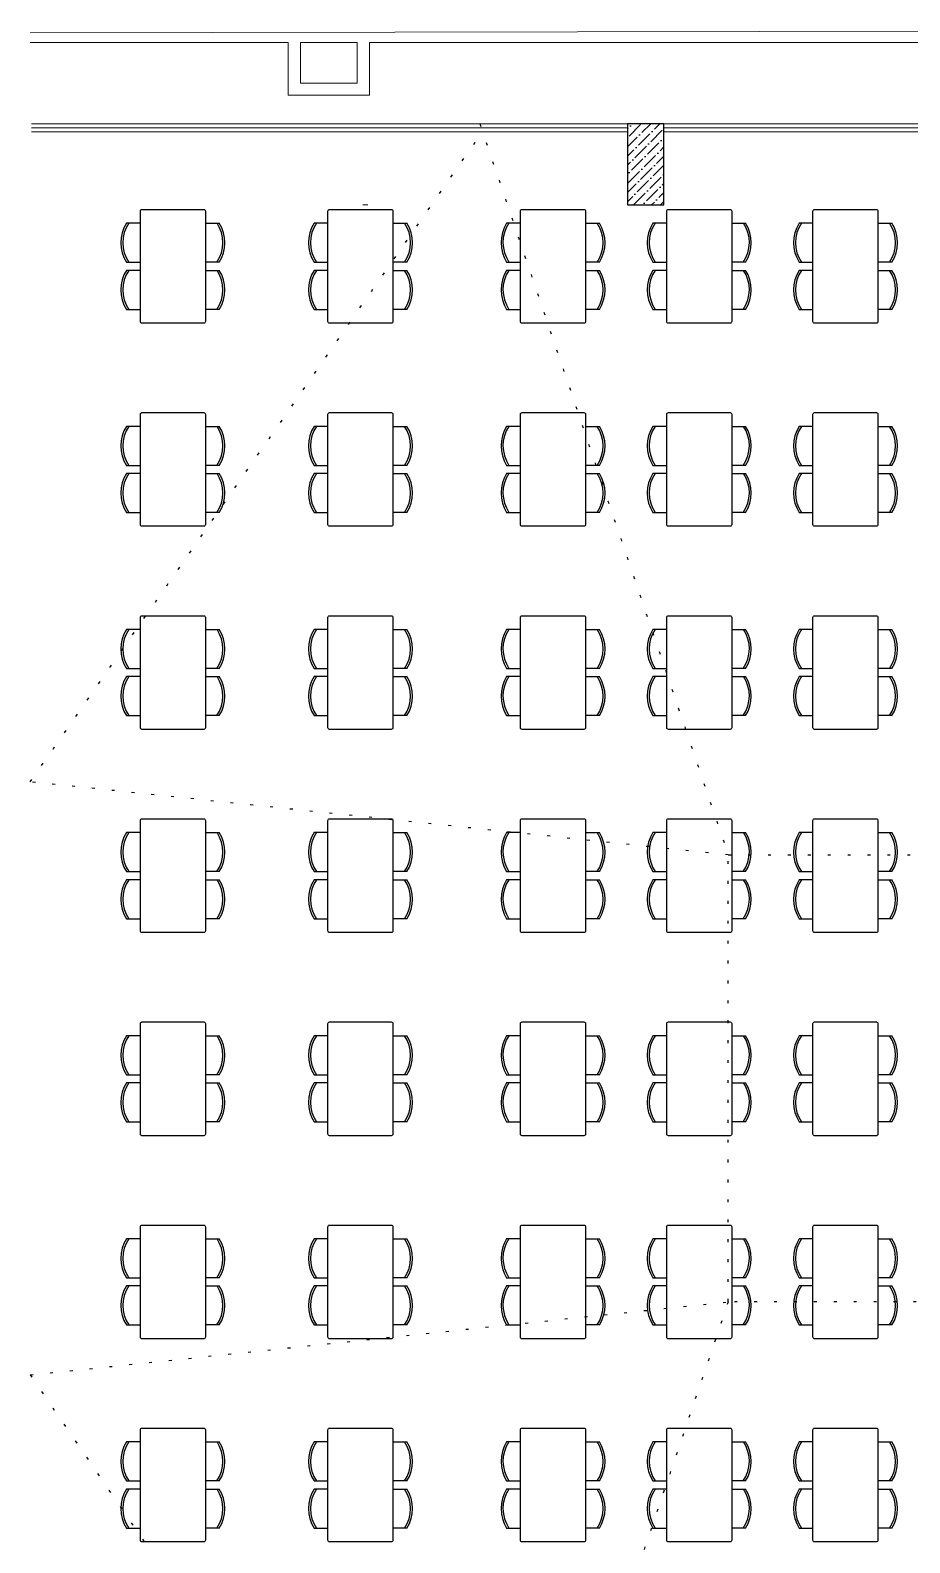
# Model space of a CAD drawing. Extents: x -29316 to 80307, y 54266 to 73016.
# Drawn here: x 22139 to 23222, y 55964 to 57826 of the extents above; entities that cross this region are included whole.
import ezdxf

# ---------------------------------------------------------------- set-up
doc = ezdxf.new("R2010")
doc.units = 0
doc.linetypes.add('ACAD_ISO07W100', pattern=[3.5, 0.5, -3])
for name, color, linetype, lineweight in [('duvar', 12, 'Continuous', 18), ('kolon', 5, 'Continuous', 25), ('PENCERE', 3, 'Continuous', 9)]:
    doc.layers.add(name, color=color, linetype=linetype, lineweight=lineweight)
doc.layers.add('kolon tarama', color=252, linetype='Continuous')
doc.layers.add('TEFRIS', color=250, linetype='Continuous')

msp = doc.modelspace()

# ---------------------------------------------------------------- hatches: boundary and pattern name
at = {"layer": 'kolon tarama'}
h = msp.add_hatch(dxfattribs=at)
h.set_pattern_fill('ANSI36', color=256, scale=2.5, style=0)
h.set_pattern_definition([(45, (93054.151, -11185.91), (4.20949506, 15.4348152), [19.84375, -3.96875, 0, -3.96875])])
h.paths.add_polyline_path([(22919, 57710.6), (22874, 57710.6), (22874, 57610.6), (22919, 57610.6)])

# ---------------------------------------------------------------- linework, layer by layer
at = {"layer": 'duvar', "color": 253, "ltscale": 5, "true_color": 0x9898cc}
for p, q in [((22139, 57822.6), (23890.4, 57825.6)), ((22139, 57810.6), (22456.5, 57810.6)), ((22556.5, 57810.6), (23236.5, 57810.6))]:
    msp.add_line(p, q, dxfattribs=at)
at = {"layer": 'duvar'}
for p, q in [((22456.5, 57810.6), (22456.5, 57745.6)), ((22471.5, 57810.6), (22471.5, 57760.6)), ((22541.5, 57810.6), (22541.5, 57760.6)), ((22556.5, 57810.6), (22556.5, 57745.6)), ((22556.5, 57745.6), (22456.5, 57745.6)), ((22541.5, 57760.6), (22471.5, 57760.6)), ((22471.5, 57710.6), (22541.5, 57710.6))]:
    msp.add_line(p, q, dxfattribs=at)
at = {"layer": 'duvar', "ltscale": 5}
msp.add_line((22471.5, 57810.6), (22541.5, 57810.6), dxfattribs=at)
at = {"layer": 'kolon', "linetype": 'ACAD_ISO07W100', "lineweight": 25, "ltscale": 7}
for p, q in [((22692.3, 57710.6), (22998.1, 56810.6)), ((22692.3, 57710.6), (22998.1, 56810.6)), ((22139, 56900.6), (22695.7, 57700.6)), ((22998.1, 56810.6), (22139, 56900.6)), ((22998.1, 56810.6), (22139, 56900.6)), ((22139, 56170.6), (22998.1, 56260.6)), ((22139, 56170.6), (22998.1, 56260.6)), ((22998.1, 56260.6), (22692.3, 55360.6)), ((22998.1, 56260.6), (22692.3, 55360.6)), ((22139, 56170.6), (22692.3, 55360.6)), ((22139, 56170.6), (22692.3, 55360.6))]:
    msp.add_line(p, q, dxfattribs=at)
at = {"layer": 'kolon'}
msp.add_lwpolyline([(22874, 57610.6), (22919, 57610.6), (22919, 57710.6), (22874, 57710.6)], close=True, dxfattribs=at)
at = {"layer": 'kolon', "linetype": 'ACAD_ISO07W100', "lineweight": 25, "ltscale": 7}
msp.add_lwpolyline([(22998.1, 56810.6), (23548.1, 56810.6), (23548.1, 56260.6), (22998.1, 56260.6)], close=True, dxfattribs=at)
msp.add_lwpolyline([(22998.1, 56810.6), (23548.1, 56810.6), (23548.1, 56260.6), (22998.1, 56260.6)], close=True, dxfattribs=at)
at = {"layer": 'PENCERE'}
for p, q in [((22874, 57710.6), (22140.6, 57710.6)), ((22692.3, 57710.6), (23659, 57710.6)), ((23659, 57710.6), (22919, 57710.6)), ((22874, 57705.6), (22140.6, 57705.6)), ((22874, 57700.6), (22140.6, 57700.6)), ((23659, 57705.6), (22919, 57705.6)), ((23659, 57700.6), (22919, 57700.6)), ((22548.5, 57610.6), (22554.5, 57610.6))]:
    msp.add_line(p, q, dxfattribs=at)
at = {"layer": 'TEFRIS'}
for points in [[(22354.5, 57603.1), (22354.5, 57467.1, -0.414214), (22352.5, 57465.1), (22276.5, 57465.1, -0.414214), (22274.5, 57467.1), (22274.5, 57603.1, -0.414214), (22276.5, 57605.1), (22352.5, 57605.1, -0.414214)], [(22585.4, 57603.1), (22585.4, 57467.1, -0.414214), (22583.4, 57465.1), (22507.4, 57465.1, -0.414214), (22505.4, 57467.1), (22505.4, 57603.1, -0.414214), (22507.4, 57605.1), (22583.4, 57605.1, -0.414214)], [(22822.4, 57603.1), (22822.4, 57467.1, -0.414214), (22820.4, 57465.1), (22744.4, 57465.1, -0.414214), (22742.4, 57467.1), (22742.4, 57603.1, -0.414214), (22744.4, 57605.1), (22820.4, 57605.1, -0.414214)], [(23002.4, 57603.1), (23002.4, 57467.1, -0.414214), (23000.4, 57465.1), (22924.4, 57465.1, -0.414214), (22922.4, 57467.1), (22922.4, 57603.1, -0.414214), (22924.4, 57605.1), (23000.4, 57605.1, -0.414214)], [(23182.4, 57603.1), (23182.4, 57467.1, -0.414214), (23180.4, 57465.1), (23104.4, 57465.1, -0.414214), (23102.4, 57467.1), (23102.4, 57603.1, -0.414214), (23104.4, 57605.1), (23180.4, 57605.1, -0.414214)], [(22354.5, 57353.1), (22354.5, 57217.1, -0.414214), (22352.5, 57215.1), (22276.5, 57215.1, -0.414214), (22274.5, 57217.1), (22274.5, 57353.1, -0.414214), (22276.5, 57355.1), (22352.5, 57355.1, -0.414214)], [(22585.4, 57353.1), (22585.4, 57217.1, -0.414214), (22583.4, 57215.1), (22507.4, 57215.1, -0.414214), (22505.4, 57217.1), (22505.4, 57353.1, -0.414214), (22507.4, 57355.1), (22583.4, 57355.1, -0.414214)], [(22822.4, 57353.1), (22822.4, 57217.1, -0.414214), (22820.4, 57215.1), (22744.4, 57215.1, -0.414214), (22742.4, 57217.1), (22742.4, 57353.1, -0.414214), (22744.4, 57355.1), (22820.4, 57355.1, -0.414214)], [(23002.4, 57353.1), (23002.4, 57217.1, -0.414214), (23000.4, 57215.1), (22924.4, 57215.1, -0.414214), (22922.4, 57217.1), (22922.4, 57353.1, -0.414214), (22924.4, 57355.1), (23000.4, 57355.1, -0.414214)], [(23182.4, 57353.1), (23182.4, 57217.1, -0.414214), (23180.4, 57215.1), (23104.4, 57215.1, -0.414214), (23102.4, 57217.1), (23102.4, 57353.1, -0.414214), (23104.4, 57355.1), (23180.4, 57355.1, -0.414214)], [(22354.5, 57103.1), (22354.5, 56967.1, -0.414214), (22352.5, 56965.1), (22276.5, 56965.1, -0.414214), (22274.5, 56967.1), (22274.5, 57103.1, -0.414214), (22276.5, 57105.1), (22352.5, 57105.1, -0.414214)], [(22585.4, 57103.1), (22585.4, 56967.1, -0.414214), (22583.4, 56965.1), (22507.4, 56965.1, -0.414214), (22505.4, 56967.1), (22505.4, 57103.1, -0.414214), (22507.4, 57105.1), (22583.4, 57105.1, -0.414214)], [(22822.4, 57103.1), (22822.4, 56967.1, -0.414214), (22820.4, 56965.1), (22744.4, 56965.1, -0.414214), (22742.4, 56967.1), (22742.4, 57103.1, -0.414214), (22744.4, 57105.1), (22820.4, 57105.1, -0.414214)], [(23002.4, 57103.1), (23002.4, 56967.1, -0.414214), (23000.4, 56965.1), (22924.4, 56965.1, -0.414214), (22922.4, 56967.1), (22922.4, 57103.1, -0.414214), (22924.4, 57105.1), (23000.4, 57105.1, -0.414214)], [(23182.4, 57103.1), (23182.4, 56967.1, -0.414214), (23180.4, 56965.1), (23104.4, 56965.1, -0.414214), (23102.4, 56967.1), (23102.4, 57103.1, -0.414214), (23104.4, 57105.1), (23180.4, 57105.1, -0.414214)], [(22354.5, 56853.1), (22354.5, 56717.1, -0.414214), (22352.5, 56715.1), (22276.5, 56715.1, -0.414214), (22274.5, 56717.1), (22274.5, 56853.1, -0.414214), (22276.5, 56855.1), (22352.5, 56855.1, -0.414214)], [(22585.4, 56853.1), (22585.4, 56717.1, -0.414214), (22583.4, 56715.1), (22507.4, 56715.1, -0.414214), (22505.4, 56717.1), (22505.4, 56853.1, -0.414214), (22507.4, 56855.1), (22583.4, 56855.1, -0.414214)], [(22822.4, 56853.1), (22822.4, 56717.1, -0.414214), (22820.4, 56715.1), (22744.4, 56715.1, -0.414214), (22742.4, 56717.1), (22742.4, 56853.1, -0.414214), (22744.4, 56855.1), (22820.4, 56855.1, -0.414214)], [(23002.4, 56853.1), (23002.4, 56717.1, -0.414214), (23000.4, 56715.1), (22924.4, 56715.1, -0.414214), (22922.4, 56717.1), (22922.4, 56853.1, -0.414214), (22924.4, 56855.1), (23000.4, 56855.1, -0.414214)], [(23182.4, 56853.1), (23182.4, 56717.1, -0.414214), (23180.4, 56715.1), (23104.4, 56715.1, -0.414214), (23102.4, 56717.1), (23102.4, 56853.1, -0.414214), (23104.4, 56855.1), (23180.4, 56855.1, -0.414214)], [(22354.5, 56603.1), (22354.5, 56467.1, -0.414214), (22352.5, 56465.1), (22276.5, 56465.1, -0.414214), (22274.5, 56467.1), (22274.5, 56603.1, -0.414214), (22276.5, 56605.1), (22352.5, 56605.1, -0.414214)], [(22585.4, 56603.1), (22585.4, 56467.1, -0.414214), (22583.4, 56465.1), (22507.4, 56465.1, -0.414214), (22505.4, 56467.1), (22505.4, 56603.1, -0.414214), (22507.4, 56605.1), (22583.4, 56605.1, -0.414214)], [(22822.4, 56603.1), (22822.4, 56467.1, -0.414214), (22820.4, 56465.1), (22744.4, 56465.1, -0.414214), (22742.4, 56467.1), (22742.4, 56603.1, -0.414214), (22744.4, 56605.1), (22820.4, 56605.1, -0.414214)], [(23002.4, 56603.1), (23002.4, 56467.1, -0.414214), (23000.4, 56465.1), (22924.4, 56465.1, -0.414214), (22922.4, 56467.1), (22922.4, 56603.1, -0.414214), (22924.4, 56605.1), (23000.4, 56605.1, -0.414214)], [(23182.4, 56603.1), (23182.4, 56467.1, -0.414214), (23180.4, 56465.1), (23104.4, 56465.1, -0.414214), (23102.4, 56467.1), (23102.4, 56603.1, -0.414214), (23104.4, 56605.1), (23180.4, 56605.1, -0.414214)], [(22354.5, 56353.1), (22354.5, 56217.1, -0.414214), (22352.5, 56215.1), (22276.5, 56215.1, -0.414214), (22274.5, 56217.1), (22274.5, 56353.1, -0.414214), (22276.5, 56355.1), (22352.5, 56355.1, -0.414214)], [(22354.5, 56353.1), (22354.5, 56217.1, -0.414214), (22352.5, 56215.1), (22276.5, 56215.1, -0.414214), (22274.5, 56217.1), (22274.5, 56353.1, -0.414214), (22276.5, 56355.1), (22352.5, 56355.1, -0.414214)], [(22585.4, 56353.1), (22585.4, 56217.1, -0.414214), (22583.4, 56215.1), (22507.4, 56215.1, -0.414214), (22505.4, 56217.1), (22505.4, 56353.1, -0.414214), (22507.4, 56355.1), (22583.4, 56355.1, -0.414214)], [(22585.4, 56353.1), (22585.4, 56217.1, -0.414214), (22583.4, 56215.1), (22507.4, 56215.1, -0.414214), (22505.4, 56217.1), (22505.4, 56353.1, -0.414214), (22507.4, 56355.1), (22583.4, 56355.1, -0.414214)], [(22822.4, 56353.1), (22822.4, 56217.1, -0.414214), (22820.4, 56215.1), (22744.4, 56215.1, -0.414214), (22742.4, 56217.1), (22742.4, 56353.1, -0.414214), (22744.4, 56355.1), (22820.4, 56355.1, -0.414214)], [(22822.4, 56353.1), (22822.4, 56217.1, -0.414214), (22820.4, 56215.1), (22744.4, 56215.1, -0.414214), (22742.4, 56217.1), (22742.4, 56353.1, -0.414214), (22744.4, 56355.1), (22820.4, 56355.1, -0.414214)], [(23002.4, 56353.1), (23002.4, 56217.1, -0.414214), (23000.4, 56215.1), (22924.4, 56215.1, -0.414214), (22922.4, 56217.1), (22922.4, 56353.1, -0.414214), (22924.4, 56355.1), (23000.4, 56355.1, -0.414214)], [(23002.4, 56353.1), (23002.4, 56217.1, -0.414214), (23000.4, 56215.1), (22924.4, 56215.1, -0.414214), (22922.4, 56217.1), (22922.4, 56353.1, -0.414214), (22924.4, 56355.1), (23000.4, 56355.1, -0.414214)], [(23182.4, 56353.1), (23182.4, 56217.1, -0.414214), (23180.4, 56215.1), (23104.4, 56215.1, -0.414214), (23102.4, 56217.1), (23102.4, 56353.1, -0.414214), (23104.4, 56355.1), (23180.4, 56355.1, -0.414214)], [(23182.4, 56353.1), (23182.4, 56217.1, -0.414214), (23180.4, 56215.1), (23104.4, 56215.1, -0.414214), (23102.4, 56217.1), (23102.4, 56353.1, -0.414214), (23104.4, 56355.1), (23180.4, 56355.1, -0.414214)], [(22354.5, 56103.1), (22354.5, 55967.1, -0.414214), (22352.5, 55965.1), (22276.5, 55965.1, -0.414214), (22274.5, 55967.1), (22274.5, 56103.1, -0.414214), (22276.5, 56105.1), (22352.5, 56105.1, -0.414214)], [(22585.4, 56103.1), (22585.4, 55967.1, -0.414214), (22583.4, 55965.1), (22507.4, 55965.1, -0.414214), (22505.4, 55967.1), (22505.4, 56103.1, -0.414214), (22507.4, 56105.1), (22583.4, 56105.1, -0.414214)], [(22822.4, 56103.1), (22822.4, 55967.1, -0.414214), (22820.4, 55965.1), (22744.4, 55965.1, -0.414214), (22742.4, 55967.1), (22742.4, 56103.1, -0.414214), (22744.4, 56105.1), (22820.4, 56105.1, -0.414214)], [(23002.4, 56103.1), (23002.4, 55967.1, -0.414214), (23000.4, 55965.1), (22924.4, 55965.1, -0.414214), (22922.4, 55967.1), (22922.4, 56103.1, -0.414214), (22924.4, 56105.1), (23000.4, 56105.1, -0.414214)], [(23182.4, 56103.1), (23182.4, 55967.1, -0.414214), (23180.4, 55965.1), (23104.4, 55965.1, -0.414214), (23102.4, 55967.1), (23102.4, 56103.1, -0.414214), (23104.4, 56105.1), (23180.4, 56105.1, -0.414214)]]:
    msp.add_lwpolyline(points, format="xyb", close=True, dxfattribs=at)
for points in [[(22274.5, 57588.1), (22257.4, 57588.1)], [(22354.5, 57588.1), (22371.6, 57588.1)], [(22505.4, 57588.1), (22488.3, 57588.1)], [(22585.4, 57588.1), (22602.6, 57588.1)], [(22742.4, 57588.1), (22725.3, 57588.1)], [(22822.4, 57588.1), (22839.6, 57588.1)], [(22922.4, 57588.1), (22905.3, 57588.1)], [(23002.4, 57588.1), (23019.6, 57588.1)], [(23102.4, 57588.1), (23085.3, 57588.1)], [(23182.4, 57588.1), (23199.6, 57588.1)], [(22257.4, 57540.1), (22274.5, 57540.1)], [(22274.5, 57530.1), (22257.4, 57530.1)], [(22371.6, 57540.1), (22354.5, 57540.1)], [(22354.5, 57530.1), (22371.6, 57530.1)], [(22488.3, 57540.1), (22505.4, 57540.1)], [(22505.4, 57530.1), (22488.3, 57530.1)], [(22602.6, 57540.1), (22585.4, 57540.1)], [(22585.4, 57530.1), (22602.6, 57530.1)], [(22725.3, 57540.1), (22742.4, 57540.1)], [(22742.4, 57530.1), (22725.3, 57530.1)], [(22839.6, 57540.1), (22822.4, 57540.1)], [(22822.4, 57530.1), (22839.6, 57530.1)], [(22905.3, 57540.1), (22922.4, 57540.1)], [(22922.4, 57530.1), (22905.3, 57530.1)], [(23019.6, 57540.1), (23002.4, 57540.1)], [(23002.4, 57530.1), (23019.6, 57530.1)], [(23085.3, 57540.1), (23102.4, 57540.1)], [(23102.4, 57530.1), (23085.3, 57530.1)], [(23199.6, 57540.1), (23182.4, 57540.1)], [(23182.4, 57530.1), (23199.6, 57530.1)], [(22257.4, 57482.1), (22274.5, 57482.1)], [(22371.6, 57482.1), (22354.5, 57482.1)], [(22488.3, 57482.1), (22505.4, 57482.1)], [(22602.6, 57482.1), (22585.4, 57482.1)], [(22725.3, 57482.1), (22742.4, 57482.1)], [(22839.6, 57482.1), (22822.4, 57482.1)], [(22905.3, 57482.1), (22922.4, 57482.1)], [(23019.6, 57482.1), (23002.4, 57482.1)], [(23085.3, 57482.1), (23102.4, 57482.1)], [(23199.6, 57482.1), (23182.4, 57482.1)], [(22274.5, 57338.1), (22257.4, 57338.1)], [(22354.5, 57338.1), (22371.6, 57338.1)], [(22505.4, 57338.1), (22488.3, 57338.1)], [(22585.4, 57338.1), (22602.6, 57338.1)], [(22742.4, 57338.1), (22725.3, 57338.1)], [(22822.4, 57338.1), (22839.6, 57338.1)], [(22922.4, 57338.1), (22905.3, 57338.1)], [(23002.4, 57338.1), (23019.6, 57338.1)], [(23102.4, 57338.1), (23085.3, 57338.1)], [(23182.4, 57338.1), (23199.6, 57338.1)], [(22257.4, 57290.1), (22274.5, 57290.1)], [(22371.6, 57290.1), (22354.5, 57290.1)], [(22488.3, 57290.1), (22505.4, 57290.1)], [(22602.6, 57290.1), (22585.4, 57290.1)], [(22725.3, 57290.1), (22742.4, 57290.1)], [(22839.6, 57290.1), (22822.4, 57290.1)], [(22905.3, 57290.1), (22922.4, 57290.1)], [(23019.6, 57290.1), (23002.4, 57290.1)], [(23085.3, 57290.1), (23102.4, 57290.1)], [(23199.6, 57290.1), (23182.4, 57290.1)], [(22274.5, 57280.1), (22257.4, 57280.1)], [(22354.5, 57280.1), (22371.6, 57280.1)], [(22505.4, 57280.1), (22488.3, 57280.1)], [(22585.4, 57280.1), (22602.6, 57280.1)], [(22742.4, 57280.1), (22725.3, 57280.1)], [(22822.4, 57280.1), (22839.6, 57280.1)], [(22922.4, 57280.1), (22905.3, 57280.1)], [(23002.4, 57280.1), (23019.6, 57280.1)], [(23102.4, 57280.1), (23085.3, 57280.1)], [(23182.4, 57280.1), (23199.6, 57280.1)], [(22257.4, 57232.1), (22274.5, 57232.1)], [(22371.6, 57232.1), (22354.5, 57232.1)], [(22488.3, 57232.1), (22505.4, 57232.1)], [(22602.6, 57232.1), (22585.4, 57232.1)], [(22725.3, 57232.1), (22742.4, 57232.1)], [(22839.6, 57232.1), (22822.4, 57232.1)], [(22905.3, 57232.1), (22922.4, 57232.1)], [(23019.6, 57232.1), (23002.4, 57232.1)], [(23085.3, 57232.1), (23102.4, 57232.1)], [(23199.6, 57232.1), (23182.4, 57232.1)], [(22274.5, 57088.1), (22257.4, 57088.1)], [(22354.5, 57088.1), (22371.6, 57088.1)], [(22505.4, 57088.1), (22488.3, 57088.1)], [(22585.4, 57088.1), (22602.6, 57088.1)], [(22742.4, 57088.1), (22725.3, 57088.1)], [(22822.4, 57088.1), (22839.6, 57088.1)], [(22922.4, 57088.1), (22905.3, 57088.1)], [(23002.4, 57088.1), (23019.6, 57088.1)], [(23102.4, 57088.1), (23085.3, 57088.1)], [(23182.4, 57088.1), (23199.6, 57088.1)], [(22257.4, 57040.1), (22274.5, 57040.1)], [(22371.6, 57040.1), (22354.5, 57040.1)], [(22488.3, 57040.1), (22505.4, 57040.1)], [(22602.6, 57040.1), (22585.4, 57040.1)], [(22725.3, 57040.1), (22742.4, 57040.1)], [(22839.6, 57040.1), (22822.4, 57040.1)], [(22905.3, 57040.1), (22922.4, 57040.1)], [(23019.6, 57040.1), (23002.4, 57040.1)], [(23085.3, 57040.1), (23102.4, 57040.1)], [(23199.6, 57040.1), (23182.4, 57040.1)], [(22274.5, 57030.1), (22257.4, 57030.1)], [(22354.5, 57030.1), (22371.6, 57030.1)], [(22505.4, 57030.1), (22488.3, 57030.1)], [(22585.4, 57030.1), (22602.6, 57030.1)], [(22742.4, 57030.1), (22725.3, 57030.1)], [(22822.4, 57030.1), (22839.6, 57030.1)], [(22922.4, 57030.1), (22905.3, 57030.1)], [(23002.4, 57030.1), (23019.6, 57030.1)], [(23102.4, 57030.1), (23085.3, 57030.1)], [(23182.4, 57030.1), (23199.6, 57030.1)], [(22257.4, 56982.1), (22274.5, 56982.1)], [(22371.6, 56982.1), (22354.5, 56982.1)], [(22488.3, 56982.1), (22505.4, 56982.1)], [(22602.6, 56982.1), (22585.4, 56982.1)], [(22725.3, 56982.1), (22742.4, 56982.1)], [(22839.6, 56982.1), (22822.4, 56982.1)], [(22905.3, 56982.1), (22922.4, 56982.1)], [(23019.6, 56982.1), (23002.4, 56982.1)], [(23085.3, 56982.1), (23102.4, 56982.1)], [(23199.6, 56982.1), (23182.4, 56982.1)], [(22274.5, 56838.1), (22257.4, 56838.1)], [(22354.5, 56838.1), (22371.6, 56838.1)], [(22505.4, 56838.1), (22488.3, 56838.1)], [(22585.4, 56838.1), (22602.6, 56838.1)], [(22742.4, 56838.1), (22725.3, 56838.1)], [(22822.4, 56838.1), (22839.6, 56838.1)], [(22922.4, 56838.1), (22905.3, 56838.1)], [(23002.4, 56838.1), (23019.6, 56838.1)], [(23102.4, 56838.1), (23085.3, 56838.1)], [(23182.4, 56838.1), (23199.6, 56838.1)], [(22257.4, 56790.1), (22274.5, 56790.1)], [(22274.5, 56780.1), (22257.4, 56780.1)], [(22371.6, 56790.1), (22354.5, 56790.1)], [(22354.5, 56780.1), (22371.6, 56780.1)], [(22488.3, 56790.1), (22505.4, 56790.1)], [(22505.4, 56780.1), (22488.3, 56780.1)], [(22602.6, 56790.1), (22585.4, 56790.1)], [(22585.4, 56780.1), (22602.6, 56780.1)], [(22725.3, 56790.1), (22742.4, 56790.1)], [(22742.4, 56780.1), (22725.3, 56780.1)], [(22839.6, 56790.1), (22822.4, 56790.1)], [(22822.4, 56780.1), (22839.6, 56780.1)], [(22905.3, 56790.1), (22922.4, 56790.1)], [(22922.4, 56780.1), (22905.3, 56780.1)], [(23019.6, 56790.1), (23002.4, 56790.1)], [(23002.4, 56780.1), (23019.6, 56780.1)], [(23085.3, 56790.1), (23102.4, 56790.1)], [(23102.4, 56780.1), (23085.3, 56780.1)], [(23199.6, 56790.1), (23182.4, 56790.1)], [(23182.4, 56780.1), (23199.6, 56780.1)], [(22257.4, 56732.1), (22274.5, 56732.1)], [(22371.6, 56732.1), (22354.5, 56732.1)], [(22488.3, 56732.1), (22505.4, 56732.1)], [(22602.6, 56732.1), (22585.4, 56732.1)], [(22725.3, 56732.1), (22742.4, 56732.1)], [(22839.6, 56732.1), (22822.4, 56732.1)], [(22905.3, 56732.1), (22922.4, 56732.1)], [(23019.6, 56732.1), (23002.4, 56732.1)], [(23085.3, 56732.1), (23102.4, 56732.1)], [(23199.6, 56732.1), (23182.4, 56732.1)], [(22274.5, 56588.1), (22257.4, 56588.1)], [(22354.5, 56588.1), (22371.6, 56588.1)], [(22505.4, 56588.1), (22488.3, 56588.1)], [(22585.4, 56588.1), (22602.6, 56588.1)], [(22742.4, 56588.1), (22725.3, 56588.1)], [(22822.4, 56588.1), (22839.6, 56588.1)], [(22922.4, 56588.1), (22905.3, 56588.1)], [(23002.4, 56588.1), (23019.6, 56588.1)], [(23102.4, 56588.1), (23085.3, 56588.1)], [(23182.4, 56588.1), (23199.6, 56588.1)], [(22257.4, 56540.1), (22274.5, 56540.1)], [(22371.6, 56540.1), (22354.5, 56540.1)], [(22488.3, 56540.1), (22505.4, 56540.1)], [(22602.6, 56540.1), (22585.4, 56540.1)], [(22725.3, 56540.1), (22742.4, 56540.1)], [(22839.6, 56540.1), (22822.4, 56540.1)], [(22905.3, 56540.1), (22922.4, 56540.1)], [(23019.6, 56540.1), (23002.4, 56540.1)], [(23085.3, 56540.1), (23102.4, 56540.1)], [(23199.6, 56540.1), (23182.4, 56540.1)], [(22274.5, 56530.1), (22257.4, 56530.1)], [(22354.5, 56530.1), (22371.6, 56530.1)], [(22505.4, 56530.1), (22488.3, 56530.1)], [(22585.4, 56530.1), (22602.6, 56530.1)], [(22742.4, 56530.1), (22725.3, 56530.1)], [(22822.4, 56530.1), (22839.6, 56530.1)], [(22922.4, 56530.1), (22905.3, 56530.1)], [(23002.4, 56530.1), (23019.6, 56530.1)], [(23102.4, 56530.1), (23085.3, 56530.1)], [(23182.4, 56530.1), (23199.6, 56530.1)], [(22257.4, 56482.1), (22274.5, 56482.1)], [(22371.6, 56482.1), (22354.5, 56482.1)], [(22488.3, 56482.1), (22505.4, 56482.1)], [(22602.6, 56482.1), (22585.4, 56482.1)], [(22725.3, 56482.1), (22742.4, 56482.1)], [(22839.6, 56482.1), (22822.4, 56482.1)], [(22905.3, 56482.1), (22922.4, 56482.1)], [(23019.6, 56482.1), (23002.4, 56482.1)], [(23085.3, 56482.1), (23102.4, 56482.1)], [(23199.6, 56482.1), (23182.4, 56482.1)], [(22274.5, 56338.1), (22257.4, 56338.1)], [(22274.5, 56338.1), (22257.4, 56338.1)], [(22354.5, 56338.1), (22371.6, 56338.1)], [(22354.5, 56338.1), (22371.6, 56338.1)], [(22505.4, 56338.1), (22488.3, 56338.1)], [(22505.4, 56338.1), (22488.3, 56338.1)], [(22585.4, 56338.1), (22602.6, 56338.1)], [(22585.4, 56338.1), (22602.6, 56338.1)], [(22742.4, 56338.1), (22725.3, 56338.1)], [(22742.4, 56338.1), (22725.3, 56338.1)], [(22822.4, 56338.1), (22839.6, 56338.1)], [(22822.4, 56338.1), (22839.6, 56338.1)], [(22922.4, 56338.1), (22905.3, 56338.1)], [(22922.4, 56338.1), (22905.3, 56338.1)], [(23002.4, 56338.1), (23019.6, 56338.1)], [(23002.4, 56338.1), (23019.6, 56338.1)], [(23102.4, 56338.1), (23085.3, 56338.1)], [(23102.4, 56338.1), (23085.3, 56338.1)], [(23182.4, 56338.1), (23199.6, 56338.1)], [(23182.4, 56338.1), (23199.6, 56338.1)], [(22257.4, 56290.1), (22274.5, 56290.1)], [(22257.4, 56290.1), (22274.5, 56290.1)], [(22274.5, 56280.1), (22257.4, 56280.1)], [(22274.5, 56280.1), (22257.4, 56280.1)], [(22371.6, 56290.1), (22354.5, 56290.1)], [(22371.6, 56290.1), (22354.5, 56290.1)], [(22354.5, 56280.1), (22371.6, 56280.1)], [(22354.5, 56280.1), (22371.6, 56280.1)], [(22488.3, 56290.1), (22505.4, 56290.1)], [(22488.3, 56290.1), (22505.4, 56290.1)], [(22505.4, 56280.1), (22488.3, 56280.1)], [(22505.4, 56280.1), (22488.3, 56280.1)], [(22602.6, 56290.1), (22585.4, 56290.1)], [(22602.6, 56290.1), (22585.4, 56290.1)], [(22585.4, 56280.1), (22602.6, 56280.1)], [(22585.4, 56280.1), (22602.6, 56280.1)], [(22725.3, 56290.1), (22742.4, 56290.1)], [(22725.3, 56290.1), (22742.4, 56290.1)], [(22742.4, 56280.1), (22725.3, 56280.1)], [(22742.4, 56280.1), (22725.3, 56280.1)], [(22839.6, 56290.1), (22822.4, 56290.1)], [(22839.6, 56290.1), (22822.4, 56290.1)], [(22822.4, 56280.1), (22839.6, 56280.1)], [(22822.4, 56280.1), (22839.6, 56280.1)], [(22905.3, 56290.1), (22922.4, 56290.1)], [(22905.3, 56290.1), (22922.4, 56290.1)], [(22922.4, 56280.1), (22905.3, 56280.1)], [(22922.4, 56280.1), (22905.3, 56280.1)], [(23019.6, 56290.1), (23002.4, 56290.1)], [(23019.6, 56290.1), (23002.4, 56290.1)], [(23002.4, 56280.1), (23019.6, 56280.1)], [(23002.4, 56280.1), (23019.6, 56280.1)], [(23085.3, 56290.1), (23102.4, 56290.1)], [(23085.3, 56290.1), (23102.4, 56290.1)], [(23102.4, 56280.1), (23085.3, 56280.1)], [(23102.4, 56280.1), (23085.3, 56280.1)], [(23199.6, 56290.1), (23182.4, 56290.1)], [(23199.6, 56290.1), (23182.4, 56290.1)], [(23182.4, 56280.1), (23199.6, 56280.1)], [(23182.4, 56280.1), (23199.6, 56280.1)], [(22257.4, 56232.1), (22274.5, 56232.1)], [(22371.6, 56232.1), (22354.5, 56232.1)], [(22371.6, 56232.1), (22354.5, 56232.1)], [(22488.3, 56232.1), (22505.4, 56232.1)], [(22602.6, 56232.1), (22585.4, 56232.1)], [(22602.6, 56232.1), (22585.4, 56232.1)], [(22725.3, 56232.1), (22742.4, 56232.1)], [(22725.3, 56232.1), (22742.4, 56232.1)], [(22839.6, 56232.1), (22822.4, 56232.1)], [(22839.6, 56232.1), (22822.4, 56232.1)], [(22905.3, 56232.1), (22922.4, 56232.1)], [(22905.3, 56232.1), (22922.4, 56232.1)], [(23019.6, 56232.1), (23002.4, 56232.1)], [(23019.6, 56232.1), (23002.4, 56232.1)], [(23085.3, 56232.1), (23102.4, 56232.1)], [(23085.3, 56232.1), (23102.4, 56232.1)], [(23199.6, 56232.1), (23182.4, 56232.1)], [(23199.6, 56232.1), (23182.4, 56232.1)], [(22274.5, 56088.1), (22257.4, 56088.1)], [(22354.5, 56088.1), (22371.6, 56088.1)], [(22505.4, 56088.1), (22488.3, 56088.1)], [(22585.4, 56088.1), (22602.6, 56088.1)], [(22742.4, 56088.1), (22725.3, 56088.1)], [(22822.4, 56088.1), (22839.6, 56088.1)], [(22922.4, 56088.1), (22905.3, 56088.1)], [(23002.4, 56088.1), (23019.6, 56088.1)], [(23102.4, 56088.1), (23085.3, 56088.1)], [(23182.4, 56088.1), (23199.6, 56088.1)], [(22257.4, 56040.1), (22274.5, 56040.1)], [(22371.6, 56040.1), (22354.5, 56040.1)], [(22488.3, 56040.1), (22505.4, 56040.1)], [(22602.6, 56040.1), (22585.4, 56040.1)], [(22725.3, 56040.1), (22742.4, 56040.1)], [(22839.6, 56040.1), (22822.4, 56040.1)], [(22905.3, 56040.1), (22922.4, 56040.1)], [(23019.6, 56040.1), (23002.4, 56040.1)], [(23085.3, 56040.1), (23102.4, 56040.1)], [(23199.6, 56040.1), (23182.4, 56040.1)], [(22274.5, 56030.1), (22257.4, 56030.1)], [(22354.5, 56030.1), (22371.6, 56030.1)], [(22505.4, 56030.1), (22488.3, 56030.1)], [(22585.4, 56030.1), (22602.6, 56030.1)], [(22742.4, 56030.1), (22725.3, 56030.1)], [(22822.4, 56030.1), (22839.6, 56030.1)], [(22922.4, 56030.1), (22905.3, 56030.1)], [(23002.4, 56030.1), (23019.6, 56030.1)], [(23102.4, 56030.1), (23085.3, 56030.1)], [(23182.4, 56030.1), (23199.6, 56030.1)], [(22257.4, 55982.1), (22274.5, 55982.1)], [(22371.6, 55982.1), (22354.5, 55982.1)], [(22488.3, 55982.1), (22505.4, 55982.1)], [(22602.6, 55982.1), (22585.4, 55982.1)], [(22725.3, 55982.1), (22742.4, 55982.1)], [(22839.6, 55982.1), (22822.4, 55982.1)], [(22905.3, 55982.1), (22922.4, 55982.1)], [(23019.6, 55982.1), (23002.4, 55982.1)], [(23085.3, 55982.1), (23102.4, 55982.1)], [(23199.6, 55982.1), (23182.4, 55982.1)]]:
    msp.add_lwpolyline(points, dxfattribs=at)
for centre, radius, start, end in [((22295.2, 57564.1), 44.8, 147.6229, 212.3771), ((22295.5, 57564.2), 42.7, 145.9639, 214.3213), ((22333.5, 57564.2), 42.7, 325.6787, 34.0361), ((22333.8, 57564.1), 44.8, 327.6229, 32.3771), ((22526.2, 57564.1), 44.8, 147.6229, 212.3771), ((22526.5, 57564.2), 42.7, 145.9639, 214.3213), ((22564.4, 57564.2), 42.7, 325.6787, 34.0361), ((22564.7, 57564.1), 44.8, 327.6229, 32.3771), ((22763.2, 57564.1), 44.8, 147.6229, 212.3771), ((22763.5, 57564.2), 42.7, 145.9639, 214.3213), ((22801.4, 57564.2), 42.7, 325.6787, 34.0361), ((22801.7, 57564.1), 44.8, 327.6229, 32.3771), ((22943.2, 57564.1), 44.8, 147.6229, 212.3771), ((22943.5, 57564.2), 42.7, 145.9639, 214.3213), ((22981.4, 57564.2), 42.7, 325.6787, 34.0361), ((22981.7, 57564.1), 44.8, 327.6229, 32.3771), ((23123.2, 57564.1), 44.8, 147.6229, 212.3771), ((23123.5, 57564.2), 42.7, 145.9639, 214.3213), ((23161.4, 57564.2), 42.7, 325.6787, 34.0361), ((23161.7, 57564.1), 44.8, 327.6229, 32.3771), ((22295.2, 57506.1), 44.8, 147.6229, 212.3771), ((22295.5, 57506.2), 42.7, 145.9639, 214.3213), ((22333.5, 57506.2), 42.7, 325.6787, 34.0361), ((22333.8, 57506.1), 44.8, 327.6229, 32.3771), ((22526.2, 57506.1), 44.8, 147.6229, 212.3771), ((22526.5, 57506.2), 42.7, 145.9639, 214.3213), ((22564.4, 57506.2), 42.7, 325.6787, 34.0361), ((22564.7, 57506.1), 44.8, 327.6229, 32.3771), ((22763.2, 57506.1), 44.8, 147.6229, 212.3771), ((22763.5, 57506.2), 42.7, 145.9639, 214.3213), ((22801.4, 57506.2), 42.7, 325.6787, 34.0361), ((22801.7, 57506.1), 44.8, 327.6229, 32.3771), ((22943.2, 57506.1), 44.8, 147.6229, 212.3771), ((22943.5, 57506.2), 42.7, 145.9639, 214.3213), ((22981.4, 57506.2), 42.7, 325.6787, 34.0361), ((22981.7, 57506.1), 44.8, 327.6229, 32.3771), ((23123.2, 57506.1), 44.8, 147.6229, 212.3771), ((23123.5, 57506.2), 42.7, 145.9639, 214.3213), ((23161.4, 57506.2), 42.7, 325.6787, 34.0361), ((23161.7, 57506.1), 44.8, 327.6229, 32.3771), ((22295.2, 57314.1), 44.8, 147.6229, 212.3771), ((22295.5, 57314.2), 42.7, 145.9639, 214.3213), ((22333.5, 57314.2), 42.7, 325.6787, 34.0361), ((22333.8, 57314.1), 44.8, 327.6229, 32.3771), ((22526.2, 57314.1), 44.8, 147.6229, 212.3771), ((22526.5, 57314.2), 42.7, 145.9639, 214.3213), ((22564.4, 57314.2), 42.7, 325.6787, 34.0361), ((22564.7, 57314.1), 44.8, 327.6229, 32.3771), ((22763.2, 57314.1), 44.8, 147.6229, 212.3771), ((22763.5, 57314.2), 42.7, 145.9639, 214.3213), ((22801.4, 57314.2), 42.7, 325.6787, 34.0361), ((22801.7, 57314.1), 44.8, 327.6229, 32.3771), ((22943.2, 57314.1), 44.8, 147.6229, 212.3771), ((22943.5, 57314.2), 42.7, 145.9639, 214.3213), ((22981.4, 57314.2), 42.7, 325.6787, 34.0361), ((22981.7, 57314.1), 44.8, 327.6229, 32.3771), ((23123.2, 57314.1), 44.8, 147.6229, 212.3771), ((23123.5, 57314.2), 42.7, 145.9639, 214.3213), ((23161.4, 57314.2), 42.7, 325.6787, 34.0361), ((23161.7, 57314.1), 44.8, 327.6229, 32.3771), ((22295.2, 57256.1), 44.8, 147.6229, 212.3771), ((22295.5, 57256.2), 42.7, 145.9639, 214.3213), ((22333.5, 57256.2), 42.7, 325.6787, 34.0361), ((22333.8, 57256.1), 44.8, 327.6229, 32.3771), ((22526.2, 57256.1), 44.8, 147.6229, 212.3771), ((22526.5, 57256.2), 42.7, 145.9639, 214.3213), ((22564.4, 57256.2), 42.7, 325.6787, 34.0361), ((22564.7, 57256.1), 44.8, 327.6229, 32.3771), ((22763.2, 57256.1), 44.8, 147.6229, 212.3771), ((22763.5, 57256.2), 42.7, 145.9639, 214.3213), ((22801.4, 57256.2), 42.7, 325.6787, 34.0361), ((22801.7, 57256.1), 44.8, 327.6229, 32.3771), ((22943.2, 57256.1), 44.8, 147.6229, 212.3771), ((22943.5, 57256.2), 42.7, 145.9639, 214.3213), ((22981.4, 57256.2), 42.7, 325.6787, 34.0361), ((22981.7, 57256.1), 44.8, 327.6229, 32.3771), ((23123.2, 57256.1), 44.8, 147.6229, 212.3771), ((23123.5, 57256.2), 42.7, 145.9639, 214.3213), ((23161.4, 57256.2), 42.7, 325.6787, 34.0361), ((23161.7, 57256.1), 44.8, 327.6229, 32.3771), ((22295.2, 57064.1), 44.8, 147.6229, 212.3771), ((22295.5, 57064.2), 42.7, 145.9639, 214.3213), ((22333.5, 57064.2), 42.7, 325.6787, 34.0361), ((22333.8, 57064.1), 44.8, 327.6229, 32.3771), ((22526.2, 57064.1), 44.8, 147.6229, 212.3771), ((22526.5, 57064.2), 42.7, 145.9639, 214.3213), ((22564.4, 57064.2), 42.7, 325.6787, 34.0361), ((22564.7, 57064.1), 44.8, 327.6229, 32.3771), ((22763.2, 57064.1), 44.8, 147.6229, 212.3771), ((22763.5, 57064.2), 42.7, 145.9639, 214.3213), ((22801.4, 57064.2), 42.7, 325.6787, 34.0361), ((22801.7, 57064.1), 44.8, 327.6229, 32.3771), ((22943.2, 57064.1), 44.8, 147.6229, 212.3771), ((22943.5, 57064.2), 42.7, 145.9639, 214.3213), ((22981.4, 57064.2), 42.7, 325.6787, 34.0361), ((22981.7, 57064.1), 44.8, 327.6229, 32.3771), ((23123.2, 57064.1), 44.8, 147.6229, 212.3771), ((23123.5, 57064.2), 42.7, 145.9639, 214.3213), ((23161.4, 57064.2), 42.7, 325.6787, 34.0361), ((23161.7, 57064.1), 44.8, 327.6229, 32.3771), ((22295.2, 57006.1), 44.8, 147.6229, 212.3771), ((22295.5, 57006.2), 42.7, 145.9639, 214.3213), ((22333.5, 57006.2), 42.7, 325.6787, 34.0361), ((22333.8, 57006.1), 44.8, 327.6229, 32.3771), ((22526.2, 57006.1), 44.8, 147.6229, 212.3771), ((22526.5, 57006.2), 42.7, 145.9639, 214.3213), ((22564.4, 57006.2), 42.7, 325.6787, 34.0361), ((22564.7, 57006.1), 44.8, 327.6229, 32.3771), ((22763.2, 57006.1), 44.8, 147.6229, 212.3771), ((22763.5, 57006.2), 42.7, 145.9639, 214.3213), ((22801.4, 57006.2), 42.7, 325.6787, 34.0361), ((22801.7, 57006.1), 44.8, 327.6229, 32.3771), ((22943.2, 57006.1), 44.8, 147.6229, 212.3771), ((22943.5, 57006.2), 42.7, 145.9639, 214.3213), ((22981.4, 57006.2), 42.7, 325.6787, 34.0361), ((22981.7, 57006.1), 44.8, 327.6229, 32.3771), ((23123.2, 57006.1), 44.8, 147.6229, 212.3771), ((23123.5, 57006.2), 42.7, 145.9639, 214.3213), ((23161.4, 57006.2), 42.7, 325.6787, 34.0361), ((23161.7, 57006.1), 44.8, 327.6229, 32.3771), ((22295.2, 56814.1), 44.8, 147.6229, 212.3771), ((22295.5, 56814.2), 42.7, 145.9639, 214.3213), ((22333.5, 56814.2), 42.7, 325.6787, 34.0361), ((22333.8, 56814.1), 44.8, 327.6229, 32.3771), ((22526.2, 56814.1), 44.8, 147.6229, 212.3771), ((22526.5, 56814.2), 42.7, 145.9639, 214.3213), ((22564.4, 56814.2), 42.7, 325.6787, 34.0361), ((22564.7, 56814.1), 44.8, 327.6229, 32.3771), ((22763.2, 56814.1), 44.8, 147.6229, 212.3771), ((22763.5, 56814.2), 42.7, 145.9639, 214.3213), ((22801.4, 56814.2), 42.7, 325.6787, 34.0361), ((22801.7, 56814.1), 44.8, 327.6229, 32.3771), ((22943.2, 56814.1), 44.8, 147.6229, 212.3771), ((22943.5, 56814.2), 42.7, 145.9639, 214.3213), ((22981.4, 56814.2), 42.7, 325.6787, 34.0361), ((22981.7, 56814.1), 44.8, 327.6229, 32.3771), ((23123.2, 56814.1), 44.8, 147.6229, 212.3771), ((23123.5, 56814.2), 42.7, 145.9639, 214.3213), ((23161.4, 56814.2), 42.7, 325.6787, 34.0361), ((23161.7, 56814.1), 44.8, 327.6229, 32.3771), ((22295.2, 56756.1), 44.8, 147.6229, 212.3771), ((22295.5, 56756.2), 42.7, 145.9639, 214.3213), ((22333.5, 56756.2), 42.7, 325.6787, 34.0361), ((22333.8, 56756.1), 44.8, 327.6229, 32.3771), ((22526.2, 56756.1), 44.8, 147.6229, 212.3771), ((22526.5, 56756.2), 42.7, 145.9639, 214.3213), ((22564.4, 56756.2), 42.7, 325.6787, 34.0361), ((22564.7, 56756.1), 44.8, 327.6229, 32.3771), ((22763.2, 56756.1), 44.8, 147.6229, 212.3771), ((22763.5, 56756.2), 42.7, 145.9639, 214.3213), ((22801.4, 56756.2), 42.7, 325.6787, 34.0361), ((22801.7, 56756.1), 44.8, 327.6229, 32.3771), ((22943.2, 56756.1), 44.8, 147.6229, 212.3771), ((22943.5, 56756.2), 42.7, 145.9639, 214.3213), ((22981.4, 56756.2), 42.7, 325.6787, 34.0361), ((22981.7, 56756.1), 44.8, 327.6229, 32.3771), ((23123.2, 56756.1), 44.8, 147.6229, 212.3771), ((23123.5, 56756.2), 42.7, 145.9639, 214.3213), ((23161.4, 56756.2), 42.7, 325.6787, 34.0361), ((23161.7, 56756.1), 44.8, 327.6229, 32.3771), ((22295.2, 56564.1), 44.8, 147.6229, 212.3771), ((22295.5, 56564.2), 42.7, 145.9639, 214.3213), ((22333.5, 56564.2), 42.7, 325.6787, 34.0361), ((22333.8, 56564.1), 44.8, 327.6229, 32.3771), ((22526.2, 56564.1), 44.8, 147.6229, 212.3771), ((22526.5, 56564.2), 42.7, 145.9639, 214.3213), ((22564.4, 56564.2), 42.7, 325.6787, 34.0361), ((22564.7, 56564.1), 44.8, 327.6229, 32.3771), ((22763.2, 56564.1), 44.8, 147.6229, 212.3771), ((22763.5, 56564.2), 42.7, 145.9639, 214.3213), ((22801.4, 56564.2), 42.7, 325.6787, 34.0361), ((22801.7, 56564.1), 44.8, 327.6229, 32.3771), ((22943.2, 56564.1), 44.8, 147.6229, 212.3771), ((22943.5, 56564.2), 42.7, 145.9639, 214.3213), ((22981.4, 56564.2), 42.7, 325.6787, 34.0361), ((22981.7, 56564.1), 44.8, 327.6229, 32.3771), ((23123.2, 56564.1), 44.8, 147.6229, 212.3771), ((23123.5, 56564.2), 42.7, 145.9639, 214.3213), ((23161.4, 56564.2), 42.7, 325.6787, 34.0361), ((23161.7, 56564.1), 44.8, 327.6229, 32.3771), ((22295.2, 56506.1), 44.8, 147.6229, 212.3771), ((22295.5, 56506.2), 42.7, 145.9639, 214.3213), ((22333.5, 56506.2), 42.7, 325.6787, 34.0361), ((22333.8, 56506.1), 44.8, 327.6229, 32.3771), ((22526.2, 56506.1), 44.8, 147.6229, 212.3771), ((22526.5, 56506.2), 42.7, 145.9639, 214.3213), ((22564.4, 56506.2), 42.7, 325.6787, 34.0361), ((22564.7, 56506.1), 44.8, 327.6229, 32.3771), ((22763.2, 56506.1), 44.8, 147.6229, 212.3771), ((22763.5, 56506.2), 42.7, 145.9639, 214.3213), ((22801.4, 56506.2), 42.7, 325.6787, 34.0361), ((22801.7, 56506.1), 44.8, 327.6229, 32.3771), ((22943.2, 56506.1), 44.8, 147.6229, 212.3771), ((22943.5, 56506.2), 42.7, 145.9639, 214.3213), ((22981.4, 56506.2), 42.7, 325.6787, 34.0361), ((22981.7, 56506.1), 44.8, 327.6229, 32.3771), ((23123.2, 56506.1), 44.8, 147.6229, 212.3771), ((23123.5, 56506.2), 42.7, 145.9639, 214.3213), ((23161.4, 56506.2), 42.7, 325.6787, 34.0361), ((23161.7, 56506.1), 44.8, 327.6229, 32.3771), ((22295.2, 56314.1), 44.8, 147.6229, 212.3771), ((22295.2, 56314.1), 44.8, 147.6229, 212.3771), ((22295.5, 56314.2), 42.7, 145.9639, 214.3213), ((22295.5, 56314.2), 42.7, 145.9639, 214.3213), ((22333.5, 56314.2), 42.7, 325.6787, 34.0361), ((22333.5, 56314.2), 42.7, 325.6787, 34.0361), ((22333.8, 56314.1), 44.8, 327.6229, 32.3771), ((22333.8, 56314.1), 44.8, 327.6229, 32.3771), ((22526.2, 56314.1), 44.8, 147.6229, 212.3771), ((22526.2, 56314.1), 44.8, 147.6229, 212.3771), ((22526.5, 56314.2), 42.7, 145.9639, 214.3213), ((22526.5, 56314.2), 42.7, 145.9639, 214.3213), ((22564.4, 56314.2), 42.7, 325.6787, 34.0361), ((22564.4, 56314.2), 42.7, 325.6787, 34.0361), ((22564.7, 56314.1), 44.8, 327.6229, 32.3771), ((22564.7, 56314.1), 44.8, 327.6229, 32.3771), ((22763.2, 56314.1), 44.8, 147.6229, 212.3771), ((22763.2, 56314.1), 44.8, 147.6229, 212.3771), ((22763.5, 56314.2), 42.7, 145.9639, 214.3213), ((22763.5, 56314.2), 42.7, 145.9639, 214.3213), ((22801.4, 56314.2), 42.7, 325.6787, 34.0361), ((22801.4, 56314.2), 42.7, 325.6787, 34.0361), ((22801.7, 56314.1), 44.8, 327.6229, 32.3771), ((22801.7, 56314.1), 44.8, 327.6229, 32.3771), ((22943.2, 56314.1), 44.8, 147.6229, 212.3771), ((22943.2, 56314.1), 44.8, 147.6229, 212.3771), ((22943.5, 56314.2), 42.7, 145.9639, 214.3213), ((22943.5, 56314.2), 42.7, 145.9639, 214.3213), ((22981.4, 56314.2), 42.7, 325.6787, 34.0361), ((22981.4, 56314.2), 42.7, 325.6787, 34.0361), ((22981.7, 56314.1), 44.8, 327.6229, 32.3771), ((22981.7, 56314.1), 44.8, 327.6229, 32.3771), ((23123.2, 56314.1), 44.8, 147.6229, 212.3771), ((23123.2, 56314.1), 44.8, 147.6229, 212.3771), ((23123.5, 56314.2), 42.7, 145.9639, 214.3213), ((23123.5, 56314.2), 42.7, 145.9639, 214.3213), ((23161.4, 56314.2), 42.7, 325.6787, 34.0361), ((23161.4, 56314.2), 42.7, 325.6787, 34.0361), ((23161.7, 56314.1), 44.8, 327.6229, 32.3771), ((23161.7, 56314.1), 44.8, 327.6229, 32.3771), ((22295.2, 56256.1), 44.8, 147.6229, 212.3771), ((22295.2, 56256.1), 44.8, 147.6229, 212.3771), ((22295.5, 56256.2), 42.7, 145.9639, 214.3213), ((22295.5, 56256.2), 42.7, 145.9639, 214.3213), ((22333.5, 56256.2), 42.7, 325.6787, 34.0361), ((22333.5, 56256.2), 42.7, 325.6787, 34.0361), ((22333.8, 56256.1), 44.8, 327.6229, 32.3771), ((22333.8, 56256.1), 44.8, 327.6229, 32.3771), ((22526.2, 56256.1), 44.8, 147.6229, 212.3771), ((22526.2, 56256.1), 44.8, 147.6229, 212.3771), ((22526.5, 56256.2), 42.7, 145.9639, 214.3213), ((22526.5, 56256.2), 42.7, 145.9639, 214.3213), ((22564.4, 56256.2), 42.7, 325.6787, 34.0361), ((22564.4, 56256.2), 42.7, 325.6787, 34.0361), ((22564.7, 56256.1), 44.8, 327.6229, 32.3771), ((22564.7, 56256.1), 44.8, 327.6229, 32.3771), ((22763.2, 56256.1), 44.8, 147.6229, 212.3771), ((22763.2, 56256.1), 44.8, 147.6229, 212.3771), ((22763.5, 56256.2), 42.7, 145.9639, 214.3213), ((22763.5, 56256.2), 42.7, 145.9639, 214.3213), ((22801.4, 56256.2), 42.7, 325.6787, 34.0361), ((22801.4, 56256.2), 42.7, 325.6787, 34.0361), ((22801.7, 56256.1), 44.8, 327.6229, 32.3771), ((22801.7, 56256.1), 44.8, 327.6229, 32.3771), ((22943.2, 56256.1), 44.8, 147.6229, 212.3771), ((22943.2, 56256.1), 44.8, 147.6229, 212.3771), ((22943.5, 56256.2), 42.7, 145.9639, 214.3213), ((22943.5, 56256.2), 42.7, 145.9639, 214.3213), ((22981.4, 56256.2), 42.7, 325.6787, 34.0361), ((22981.4, 56256.2), 42.7, 325.6787, 34.0361), ((22981.7, 56256.1), 44.8, 327.6229, 32.3771), ((22981.7, 56256.1), 44.8, 327.6229, 32.3771), ((23123.2, 56256.1), 44.8, 147.6229, 212.3771), ((23123.2, 56256.1), 44.8, 147.6229, 212.3771), ((23123.5, 56256.2), 42.7, 145.9639, 214.3213), ((23123.5, 56256.2), 42.7, 145.9639, 214.3213), ((23161.4, 56256.2), 42.7, 325.6787, 34.0361), ((23161.4, 56256.2), 42.7, 325.6787, 34.0361), ((23161.7, 56256.1), 44.8, 327.6229, 32.3771), ((23161.7, 56256.1), 44.8, 327.6229, 32.3771), ((22295.2, 56064.1), 44.8, 147.6229, 212.3771), ((22295.5, 56064.2), 42.7, 145.9639, 214.3213), ((22333.5, 56064.2), 42.7, 325.6787, 34.0361), ((22333.8, 56064.1), 44.8, 327.6229, 32.3771), ((22526.2, 56064.1), 44.8, 147.6229, 212.3771), ((22526.5, 56064.2), 42.7, 145.9639, 214.3213), ((22564.4, 56064.2), 42.7, 325.6787, 34.0361), ((22564.7, 56064.1), 44.8, 327.6229, 32.3771), ((22763.2, 56064.1), 44.8, 147.6229, 212.3771), ((22763.5, 56064.2), 42.7, 145.9639, 214.3213), ((22801.4, 56064.2), 42.7, 325.6787, 34.0361), ((22801.7, 56064.1), 44.8, 327.6229, 32.3771), ((22943.2, 56064.1), 44.8, 147.6229, 212.3771), ((22943.5, 56064.2), 42.7, 145.9639, 214.3213), ((22981.4, 56064.2), 42.7, 325.6787, 34.0361), ((22981.7, 56064.1), 44.8, 327.6229, 32.3771), ((23123.2, 56064.1), 44.8, 147.6229, 212.3771), ((23123.5, 56064.2), 42.7, 145.9639, 214.3213), ((23161.4, 56064.2), 42.7, 325.6787, 34.0361), ((23161.7, 56064.1), 44.8, 327.6229, 32.3771), ((22295.2, 56006.1), 44.8, 147.6229, 212.3771), ((22295.5, 56006.2), 42.7, 145.9639, 214.3213), ((22333.5, 56006.2), 42.7, 325.6787, 34.0361), ((22333.8, 56006.1), 44.8, 327.6229, 32.3771), ((22526.2, 56006.1), 44.8, 147.6229, 212.3771), ((22526.5, 56006.2), 42.7, 145.9639, 214.3213), ((22564.4, 56006.2), 42.7, 325.6787, 34.0361), ((22564.7, 56006.1), 44.8, 327.6229, 32.3771), ((22763.2, 56006.1), 44.8, 147.6229, 212.3771), ((22763.5, 56006.2), 42.7, 145.9639, 214.3213), ((22801.4, 56006.2), 42.7, 325.6787, 34.0361), ((22801.7, 56006.1), 44.8, 327.6229, 32.3771), ((22943.2, 56006.1), 44.8, 147.6229, 212.3771), ((22943.5, 56006.2), 42.7, 145.9639, 214.3213), ((22981.4, 56006.2), 42.7, 325.6787, 34.0361), ((22981.7, 56006.1), 44.8, 327.6229, 32.3771), ((23123.2, 56006.1), 44.8, 147.6229, 212.3771), ((23123.5, 56006.2), 42.7, 145.9639, 214.3213), ((23161.4, 56006.2), 42.7, 325.6787, 34.0361), ((23161.7, 56006.1), 44.8, 327.6229, 32.3771)]:
    msp.add_arc(centre, radius, start, end, dxfattribs=at)

doc.saveas('drawing.dxf')
